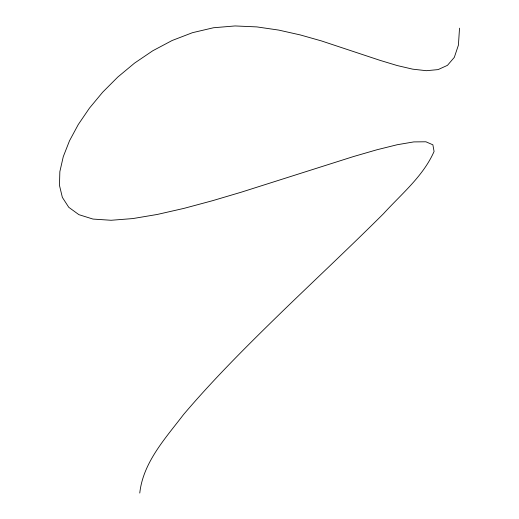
<?xml version="1.0" encoding="UTF-8"?>
<svg xmlns="http://www.w3.org/2000/svg" width="519" height="519" viewBox="0 0 519 519"><rect width="100%" height="100%" fill="white"/><g stroke="black" fill="none" stroke-linecap="round" stroke-linejoin="round"><path stroke-width="0.78" d="M459.529 28.175L458.407 45.166L454.307 57.375L447.456 65.342L438.088 69.604L426.436 70.701L412.728 69.17L397.197 65.55L380.077 60.373L321.469 40.93L300.293 34.935L278.677 30.083L256.853 26.904L235.062 25.95L213.523 27.747L192.478 32.684L172.146 40.495L152.774 50.771L134.577 63.091L117.8 77.046L102.671 92.207L89.424 108.173L78.285 124.515L69.488 140.824L63.266 156.686L59.847 171.679L59.471 185.387L62.364 197.395L68.761 207.295L78.888 214.658L92.979 219.07L111.118 220.27L132.786 218.577L157.322 214.444L184.063 208.353L212.329 200.756L241.465 192.127L353.374 156.589L376.859 149.783L397.223 144.73L413.792 141.908L425.898 141.784L432.878 144.814L434.072 151.47C423.193 176.272 401.382 194.022 383.522 213.685C350.312 246.746 316.09 278.761 282.433 311.361C248.316 344.571 214.457 378.169 183.596 414.48C165.626 438.081 143.108 462.273 139.773 493.05"/></g></svg>
